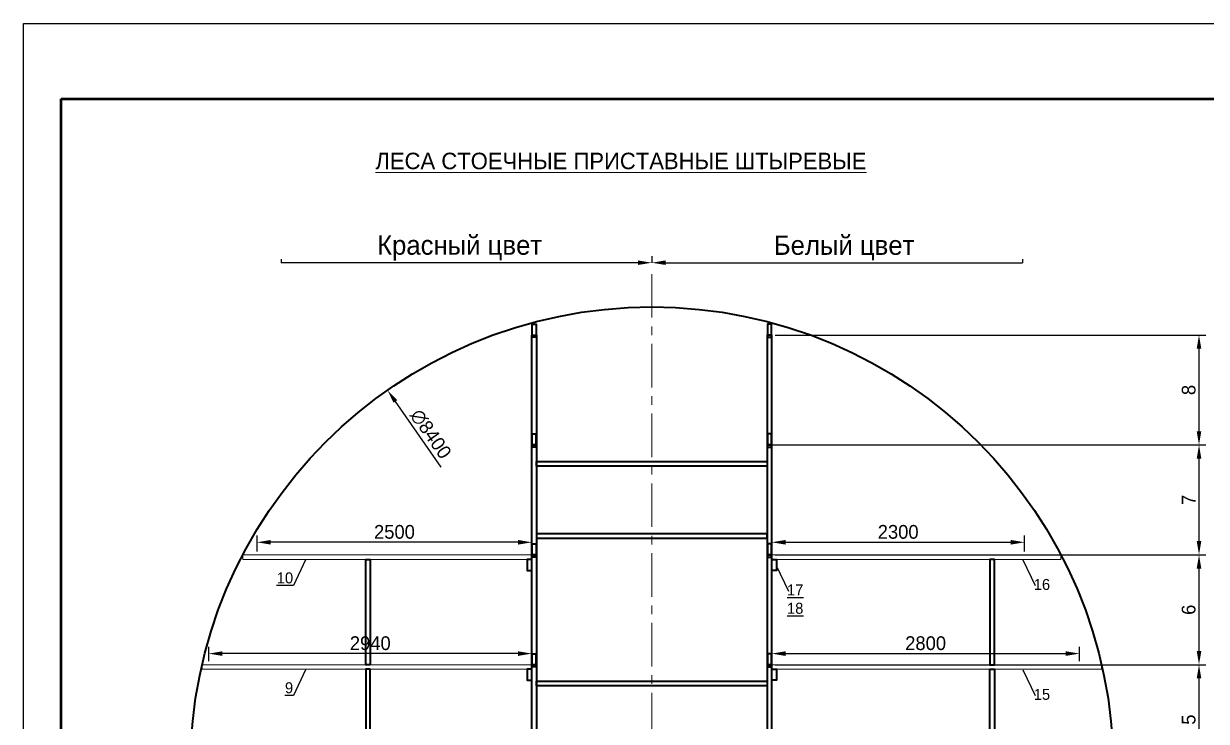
# Model space of a CAD drawing. Header units: millimetres. Extents: x 946422 to 966708, y -915950 to -901947.
# Drawn here: x 946422 to 957185, y -908297 to -901947 of the extents above; entities that cross this region are included whole.
import ezdxf
from ezdxf import colors
from ezdxf.entities.mleader import LeaderData, LeaderLine
from ezdxf.math import Vec2, Vec3

# ---------------------------------------------------------------- set-up
doc = ezdxf.new("R2010")
doc.units = ezdxf.units.MM
doc.header["$LTSCALE"] = 50
doc.linetypes.add('HIDDEN', pattern=[0.375, 0.25, -0.125])
doc.linetypes.add('осевая', pattern=[50.8, 31.75, -6.35, 6.35, -6.35])
doc.dimstyles.new('ISO-25', dxfattribs={"dimscale": 50, "dimtxt": 2.5, "dimasz": 2.5, "dimexe": 1.25, "dimexo": 0.625, "dimtad": 1, "dimtxsty": 'Standard', "dimcen": 2.5, "dimadec": 0, "dimazin": 0, "dimtfac": 1, "dimtmove": 0, "dimatfit": 3, "dimfxl": 0, "dimarcsym": 0})

# ---------------------------------------------------------------- blocks, each defined once
blk = doc.blocks.new('Леса фронт')
at = {"lineweight": 35, "ltscale": 10000}
for points in [[(951067, -911681), (951084, -911681), (951084, -911801), (951050, -911801), (951050, -911681), (951067, -911681)], [(953209, -911681), (953192, -911681), (953192, -911801), (953226, -911801), (953226, -911681), (953209, -911681)], [(951088, -912781), (951046, -912781), (951046, -911781), (951088, -911781), (951088, -912781)], [(953188, -912781), (953230, -912781), (953230, -911781), (953188, -911781), (953188, -912781)], [(951088, -911931), (953188, -911931), (953188, -911973), (951088, -911973), (951088, -911931)], [(951088, -912631), (953188, -912631), (953188, -912589), (951088, -912589), (951088, -912631)]]:
    blk.add_lwpolyline(points, dxfattribs=at)
blk = doc.blocks.new('*D429')
at = {"color": 0, "lineweight": -2, "ltscale": 10000}
for p, q in [((953230, -907750), (953230, -907617)), ((956030, -907750), (956030, -907617)), ((953355, -907680), (955905, -907680))]:
    blk.add_line(p, q, dxfattribs=at)
at = {"color": 0, "lineweight": 0, "ltscale": 10000}
for points in [[(953355, -907659), (953355, -907701), (953230, -907680)], [(955905, -907659), (955905, -907701), (956030, -907680)]]:
    blk.add_solid(points, dxfattribs=at)
at = {"color": 0, "lineweight": 0, "ltscale": 10000, "insert": (954630, -907586), "char_height": 125, "attachment_point": 5}
blk.add_mtext('2800', dxfattribs=at)
blk = doc.blocks.new('*D430')
at = {"color": 0, "lineweight": -2, "ltscale": 10000}
for p, q in [((953230, -906750), (953230, -906604)), ((953355, -906667), (955405, -906667)), ((955530, -906750), (955530, -906604))]:
    blk.add_line(p, q, dxfattribs=at)
at = {"color": 0, "lineweight": 0, "ltscale": 10000}
for points in [[(953355, -906646), (953355, -906688), (953230, -906667)], [(955405, -906646), (955405, -906688), (955530, -906667)]]:
    blk.add_solid(points, dxfattribs=at)
at = {"color": 0, "lineweight": 0, "ltscale": 10000, "insert": (954380, -906573), "char_height": 125, "attachment_point": 5}
blk.add_mtext('2300', dxfattribs=at)
blk = doc.blocks.new('*D433')
at = {"color": 0, "lineweight": -2, "ltscale": 10000}
for p, q in [((948106, -907750), (948106, -907617)), ((951046, -907750), (951046, -907617)), ((950921, -907680), (948231, -907680))]:
    blk.add_line(p, q, dxfattribs=at)
at = {"color": 0, "lineweight": 0, "ltscale": 10000}
for points in [[(948231, -907659), (948231, -907701), (948106, -907680)], [(950921, -907659), (950921, -907701), (951046, -907680)]]:
    blk.add_solid(points, dxfattribs=at)
at = {"color": 0, "lineweight": 0, "ltscale": 10000, "insert": (949576, -907586), "char_height": 125, "attachment_point": 5}
blk.add_mtext('2940', dxfattribs=at)
blk = doc.blocks.new('*D431')
at = {"color": 0, "lineweight": -2, "ltscale": 10000}
for p, q in [((948546, -906750), (948546, -906604)), ((950921, -906667), (948671, -906667)), ((951046, -906750), (951046, -906604))]:
    blk.add_line(p, q, dxfattribs=at)
at = {"color": 0, "lineweight": 0, "ltscale": 10000}
for points in [[(948671, -906646), (948671, -906688), (948546, -906667)], [(950921, -906646), (950921, -906688), (951046, -906667)]]:
    blk.add_solid(points, dxfattribs=at)
at = {"color": 0, "lineweight": 0, "ltscale": 10000, "insert": (949796, -906573), "char_height": 125, "attachment_point": 5}
blk.add_mtext('2500', dxfattribs=at)
blk = doc.blocks.new('*D441')
at = {"color": 0, "lineweight": -2, "ltscale": 10000}
for p, q in [((953262, -907781), (957181, -907781)), ((957118, -908656), (957118, -907906)), ((953262, -908781), (957181, -908781))]:
    blk.add_line(p, q, dxfattribs=at)
at = {"color": 0, "lineweight": 0, "ltscale": 10000}
for points in [[(957097, -907906), (957139, -907906), (957118, -907781)], [(957097, -908656), (957139, -908656), (957118, -908781)]]:
    blk.add_solid(points, dxfattribs=at)
at = {"color": 0, "lineweight": 0, "ltscale": 10000, "insert": (957024, -908281), "char_height": 125, "attachment_point": 5, "rotation": 90}
blk.add_mtext('5', dxfattribs=at)
blk = doc.blocks.new('*D442')
at = {"color": 0, "lineweight": -2, "ltscale": 10000}
for p, q in [((953262, -906781), (957181, -906781)), ((957118, -907656), (957118, -906906)), ((953262, -907781), (957181, -907781))]:
    blk.add_line(p, q, dxfattribs=at)
at = {"color": 0, "lineweight": 0, "ltscale": 10000}
for points in [[(957097, -906906), (957139, -906906), (957118, -906781)], [(957097, -907656), (957139, -907656), (957118, -907781)]]:
    blk.add_solid(points, dxfattribs=at)
at = {"color": 0, "lineweight": 0, "ltscale": 10000, "insert": (957024, -907281), "char_height": 125, "attachment_point": 5, "rotation": 90}
blk.add_mtext('6', dxfattribs=at)
blk = doc.blocks.new('*D443')
at = {"color": 0, "lineweight": -2, "ltscale": 10000}
for p, q in [((953262, -905781), (957181, -905781)), ((957118, -906656), (957118, -905906)), ((953262, -906781), (957181, -906781))]:
    blk.add_line(p, q, dxfattribs=at)
at = {"color": 0, "lineweight": 0, "ltscale": 10000}
for points in [[(957097, -905906), (957139, -905906), (957118, -905781)], [(957097, -906656), (957139, -906656), (957118, -906781)]]:
    blk.add_solid(points, dxfattribs=at)
at = {"color": 0, "lineweight": 0, "ltscale": 10000, "insert": (957024, -906281), "char_height": 125, "attachment_point": 5, "rotation": 90}
blk.add_mtext('7', dxfattribs=at)
blk = doc.blocks.new('*D444')
at = {"color": 0, "lineweight": -2, "ltscale": 10000}
for p, q in [((953262, -904781), (957181, -904781)), ((957118, -905656), (957118, -904906)), ((953241, -905781), (957181, -905781))]:
    blk.add_line(p, q, dxfattribs=at)
at = {"color": 0, "lineweight": 0, "ltscale": 10000}
for points in [[(957097, -904906), (957139, -904906), (957118, -904781)], [(957097, -905656), (957139, -905656), (957118, -905781)]]:
    blk.add_solid(points, dxfattribs=at)
at = {"color": 0, "lineweight": 0, "ltscale": 10000, "insert": (957024, -905281), "char_height": 125, "attachment_point": 5, "rotation": 90}
blk.add_mtext('8', dxfattribs=at)
blk = doc.blocks.new('*D445')
at = {"color": 0, "lineweight": -2, "ltscale": 10000}
for p, q in [((952138, -904062), (952138, -904123)), ((955513, -904091), (955513, -904123)), ((952263, -904123), (955513, -904123))]:
    blk.add_line(p, q, dxfattribs=at)
at = {"color": 0, "lineweight": 0, "ltscale": 10000}
blk.add_solid([(952263, -904102), (952263, -904143), (952138, -904123)], dxfattribs=at)
at = {"color": 0, "lineweight": 0, "ltscale": 10000, "insert": (953888, -903989), "char_height": 175, "attachment_point": 5}
blk.add_mtext('Белый цвет', dxfattribs=at)
blk = doc.blocks.new('_None')
blk = doc.blocks.new('*D446')
at = {"color": 0, "lineweight": -2, "ltscale": 10000}
for p, q in [((948764, -904091), (948764, -904123)), ((952138, -904062), (952138, -904123)), ((952013, -904123), (948764, -904123))]:
    blk.add_line(p, q, dxfattribs=at)
at = {"color": 0, "lineweight": 0, "ltscale": 10000}
blk.add_solid([(952013, -904102), (952013, -904143), (952138, -904123)], dxfattribs=at)
at = {"color": 0, "lineweight": 0, "ltscale": 10000, "insert": (950389, -903989), "char_height": 175, "attachment_point": 5}
blk.add_mtext('Красный цвет', dxfattribs=at)
blk = doc.blocks.new('*D447')
at = {"color": 0, "lineweight": -2, "ltscale": 10000}
blk.add_line((950222, -905983), (949805, -905385), dxfattribs=at)
at = {"color": 0, "lineweight": 0, "ltscale": 10000}
blk.add_solid([(949822, -905373), (949787, -905397), (949733, -905283)], dxfattribs=at)
at = {"color": 0, "lineweight": 0, "ltscale": 10000, "insert": (950126, -905682), "char_height": 125, "attachment_point": 5, "rotation": 304.9414}
blk.add_mtext('∅8400', dxfattribs=at)

msp = doc.modelspace()

# ---------------------------------------------------------------- linework, layer by layer
for p, q in [((946421.596, -901947.219), (966708.072, -901947.219)), ((946421.596, -915949.643), (946421.596, -901947.219))]:
    msp.add_line(p, q)
at = {"lineweight": 50}
for p, q in [((946763.122, -915608.118), (946763.122, -902630.253)), ((946763.122, -902630.253), (966366.547, -902630.253))]:
    msp.add_line(p, q, dxfattribs=at)
at = {"color": 1, "linetype": 'осевая', "lineweight": 0, "ltscale": 0.25}
msp.add_line((952138.418, -904225.602), (952138.418, -913225.602), dxfattribs=at)
at = {"lineweight": 0, "ltscale": 10000}
for p, q in [((955861.205, -906781.159), (955861.205, -906823.159)), ((956230.853, -907781.159), (956230.853, -907823.159))]:
    msp.add_line(p, q, dxfattribs=at)
at = {"lineweight": 35, "ltscale": 10000}
for points in [[(951067.418, -904681.159), (951084.418, -904681.159), (951084.418, -904801.159), (951050.418, -904801.159), (951050.418, -904681.159), (951067.418, -904681.159)], [(953209.418, -904681.159), (953192.418, -904681.159), (953192.418, -904801.159), (953226.418, -904801.159), (953226.418, -904681.159), (953209.418, -904681.159)], [(951067.418, -906681.159), (951084.418, -906681.159), (951084.418, -906801.159), (951050.418, -906801.159), (951050.418, -906681.159), (951067.418, -906681.159)], [(953209.418, -906681.159), (953192.418, -906681.159), (953192.418, -906801.159), (953226.418, -906801.159), (953226.418, -906681.159), (953209.418, -906681.159)], [(951046.418, -906823.159), (951004.418, -906823.159), (951004.418, -906923.159), (951046.418, -906923.159), (951046.418, -906823.159)], [(953230.418, -906823.159), (953272.418, -906823.159), (953272.418, -906923.159), (953230.418, -906923.159), (953230.418, -906823.159)], [(951046.418, -907823.159), (951004.418, -907823.159), (951004.418, -907923.159), (951046.418, -907923.159), (951046.418, -907823.159)], [(953230.418, -907823.159), (953272.418, -907823.159), (953272.418, -907923.159), (953230.418, -907923.159), (953230.418, -907823.159)]]:
    msp.add_lwpolyline(points, dxfattribs=at)
at = {"color": 5, "lineweight": 35, "ltscale": 10000}
for points in [[(951088.418, -905781.159), (951046.418, -905781.159), (951046.418, -904781.159), (951088.418, -904781.159), (951088.418, -905781.159)], [(953188.418, -905781.159), (953230.418, -905781.159), (953230.418, -904781.159), (953188.418, -904781.159), (953188.418, -905781.159)], [(951088.418, -907781.159), (951046.418, -907781.159), (951046.418, -906781.159), (951088.418, -906781.159), (951088.418, -907781.159)], [(953188.418, -907781.159), (953230.418, -907781.159), (953230.418, -906781.159), (953188.418, -906781.159), (953188.418, -907781.159)], [(949576.418, -907781.159), (949534.418, -907781.159), (949534.418, -906823.159), (949576.418, -906823.159), (949576.418, -907781.159)], [(955214.418, -907781.159), (955256.418, -907781.159), (955256.418, -906823.159), (955214.418, -906823.159), (955214.418, -907781.159)], [(949576.418, -907823.159), (949534.418, -907823.159), (949534.418, -908831.159), (949576.418, -908831.159), (949576.418, -907823.159)], [(955214.418, -907823.159), (955256.418, -907823.159), (955256.418, -908831.159), (955214.418, -908831.159), (955214.418, -907823.159)]]:
    msp.add_lwpolyline(points, dxfattribs=at)
at = {"lineweight": 0, "ltscale": 10000}
for points in [[(951046.418, -906823.159), (948415.632, -906823.159), (948415.632, -906781.159), (951046.418, -906781.159), (951046.418, -906823.159)], [(953230.418, -906823.159), (955861.205, -906823.159), (955861.205, -906781.159), (953230.418, -906781.159), (953230.418, -906823.159)], [(951046.418, -907823.159), (948045.983, -907823.159), (948045.983, -907781.159), (951046.418, -907781.159), (951046.418, -907823.159)], [(953230.418, -907823.159), (956230.853, -907823.159), (956230.853, -907781.159), (953230.418, -907781.159), (953230.418, -907823.159)]]:
    msp.add_lwpolyline(points, dxfattribs=at)
at = {"linetype": 'HIDDEN', "lineweight": 0, "ltscale": 0.5}
for points in [[(951025.418, -906923.159), (951042.418, -906923.159), (951042.418, -906823.159), (951008.418, -906823.159), (951008.418, -906923.159), (951025.418, -906923.159)], [(953251.418, -906923.159), (953234.418, -906923.159), (953234.418, -906823.159), (953268.418, -906823.159), (953268.418, -906923.159), (953251.418, -906923.159)], [(951025.418, -907923.159), (951042.418, -907923.159), (951042.418, -907823.159), (951008.418, -907823.159), (951008.418, -907923.159), (951025.418, -907923.159)], [(953251.418, -907923.159), (953234.418, -907923.159), (953234.418, -907823.159), (953268.418, -907823.159), (953268.418, -907923.159), (953251.418, -907923.159)]]:
    msp.add_lwpolyline(points, dxfattribs=at)
at = {"lineweight": 35, "ltscale": 10000}
msp.add_circle((952138.418, -908725.602), 4200, dxfattribs=at)

# ---------------------------------------------------------------- block references
at = {"lineweight": 0}
for p in [(0, 6000), (0, 4000)]:
    msp.add_blockref('Леса фронт', p, dxfattribs=at)

# ---------------------------------------------------------------- texts
at = {"lineweight": 0, "ltscale": 10000, "insert": (949622.703, -903121.707), "char_height": 150, "width": 5478.97946, "attachment_point": 1}
msp.add_mtext('{\\LЛЕСА СТОЕЧНЫЕ ПРИСТАВНЫЕ ШТЫРЕВЫЕ}', dxfattribs=at)

# ---------------------------------------------------------------- dimensions: what is measured, and where the dimension line sits
at = {"lineweight": 0, "ltscale": 10000}
for base, p1, p2, angle, text, override, picture, middle in [((948764.139, -904122.583), (952138.418, -904030.76), (948764.139, -904122.583), 180, 'Красный цвет', {"dimtxt": 3.5, "dimexe": 0, "dimblk2": 'None', "dimsah": 1, "dimfxl": 0.18}, '*D446', (950388.779, -903989.25)), ((957118.116, -904781.159), (953209.418, -905781.159), (953230.418, -904781.159), 90, '8', {"dimfxl": 0.18}, '*D444', (957024.366, -905281.159)), ((957118.116, -905781.159), (953230.418, -906781.159), (953230.418, -905781.159), 90, '7', {"dimfxl": 0.18}, '*D443', (957024.366, -906281.159)), ((957118.116, -906781.159), (953230.418, -907781.159), (953230.418, -906781.159), 90, '6', {"dimfxl": 0.18}, '*D442', (957024.366, -907281.159)), ((957118.116, -907781.159), (953230.418, -908781.159), (953230.418, -907781.159), 90, '5', {"dimfxl": 0.18}, '*D441', (957024.366, -908281.159))]:
    dim = msp.add_linear_dim(base=base, p1=p1, p2=p2, angle=angle, text=text, dimstyle='ISO-25', override=override, dxfattribs=at)
    dim.commit()
    dim.dimension.update_dxf_attribs({"geometry": picture, "text_midpoint": middle})
dim = msp.add_linear_dim(base=(955512.697, -904122.583), p1=(952138.418, -904030.76), p2=(955512.697, -904122.583), text='Белый цвет', dimstyle='ISO-25', override={"dimtxt": 3.5, "dimexe": 0, "dimblk2": 'None', "dimsah": 1, "dimfxl": 0.18}, dxfattribs=at)
dim.commit()
dim.dimension.update_dxf_attribs({"geometry": '*D445', "text_midpoint": (953888.058, -903989.25)})
dim = msp.add_diameter_dim_2p(p1=(954543.92, -912168.502), p2=(949732.916, -905282.703), dimstyle='ISO-25', override={"dimfxl": 0.18}, dxfattribs=at)
dim.commit()
dim.dimension.update_dxf_attribs({"geometry": '*D447', "text_midpoint": (950049.115, -905735.266), "dimtype": 163})
for base, p1, p2, picture, middle in [((948546.418, -906666.923), (951046.418, -906781.159), (948546.418, -906781.159), '*D431', (949796.418, -906573.173)), ((948106.418, -907679.723), (951046.418, -907781.159), (948106.418, -907781.159), '*D433', (949576.418, -907585.973))]:
    dim = msp.add_linear_dim(base=base, p1=p1, p2=p2, angle=180, dimstyle='ISO-25', override={"dimfxl": 0.18}, dxfattribs=at)
    dim.commit()
    dim.dimension.update_dxf_attribs({"geometry": picture, "text_midpoint": middle})
for base, p1, p2, picture, middle in [((955530.418, -906666.923), (953230.418, -906781.159), (955530.418, -906781.159), '*D430', (954380.418, -906573.173)), ((956030.418, -907679.723), (953230.418, -907781.159), (956030.418, -907781.159), '*D429', (954630.418, -907585.973))]:
    dim = msp.add_linear_dim(base=base, p1=p1, p2=p2, dimstyle='ISO-25', override={"dimfxl": 0.18}, dxfattribs=at)
    dim.commit()
    dim.dimension.update_dxf_attribs({"geometry": picture, "text_midpoint": middle})

# ---------------------------------------------------------------- leaders
ml = msp.add_multileader_mtext('Standard', dxfattribs=at)
ml.set_content('10', color=256)
ml.set_leader_properties()
ml.build(insert=Vec2(0, 0))
ml.multileader.update_dxf_attribs({"text_right_attachment_type": 6, "dogleg_length": 0.36})
ctx = ml.context
ctx.base_point, ctx.char_height, ctx.plane_origin = Vec3(948755.403, -907000.915), 100, Vec3(948989.595, -906870.94)
ctx.right_attachment, ctx.text_align_type = 6, 2
notes = []
notes.append((ctx, [(1, (1, 1, 0), (948876.43, -907060.915), (-1, 0), 0.36, [(0, [(948989.595, -906823.159)], 0, [])])]))
ctx.mtext.insert, ctx.mtext.alignment, ctx.mtext.flow_direction = Vec3(948874.07, -906940.915), 3, 5
ml = msp.add_multileader_mtext('Standard', dxfattribs=at)
ml.set_content('{\\L17\\P18}', color=256)
ml.set_leader_properties()
ml.build(insert=Vec2(0, 0))
ml.multileader.update_dxf_attribs({"text_right_attachment_type": 6, "dogleg_length": 0.36})
ctx = ml.context
ctx.base_point, ctx.char_height, ctx.plane_origin = Vec3(953381.943, -907110.915), 100, Vec3(953268.418, -906920.94)
ctx.right_attachment, ctx.text_align_type = 6, 2
notes.append((ctx, [(1, (1, 1, 0), (953381.583, -907110.915), (1, 0), 0.36, [(0, [(953268.418, -906873.159)], 0, [])])]))
ctx.mtext.insert, ctx.mtext.alignment, ctx.mtext.flow_direction = Vec3(953517.277, -907050.915), 3, 5
ml = msp.add_multileader_mtext('Standard', dxfattribs=at)
ml.set_content('16', color=256)
ml.set_leader_properties()
ml.build(insert=Vec2(0, 0))
ml.multileader.update_dxf_attribs({"text_right_attachment_type": 6, "dogleg_length": 0.36})
ctx = ml.context
ctx.base_point, ctx.char_height, ctx.plane_origin = Vec3(955627.727, -907060.915), 100, Vec3(955514.202, -906870.94)
ctx.right_attachment, ctx.text_align_type = 6, 2
notes.append((ctx, [(1, (1, 1, 0), (955627.367, -907060.915), (1, 0), 0.36, [(0, [(955514.202, -906823.159)], 0, [])])]))
ctx.mtext.insert, ctx.mtext.alignment, ctx.mtext.flow_direction = Vec3(955763.06, -907000.915), 3, 5
ml = msp.add_multileader_mtext('Standard', dxfattribs=at)
ml.set_content('9', color=256)
ml.set_leader_properties()
ml.build(insert=Vec2(0, 0))
ml.multileader.update_dxf_attribs({"text_right_attachment_type": 6, "dogleg_length": 0.36})
ctx = ml.context
ctx.base_point, ctx.char_height, ctx.plane_origin = Vec3(948805.403, -908000.915), 100, Vec3(948989.595, -907870.94)
ctx.right_attachment, ctx.text_align_type = 6, 2
notes.append((ctx, [(1, (1, 1, 0), (948876.43, -908060.915), (-1, 0), 0.36, [(0, [(948989.595, -907823.159)], 0, [])])]))
ctx.mtext.insert, ctx.mtext.alignment, ctx.mtext.flow_direction = Vec3(948874.07, -907940.915), 3, 5
ml = msp.add_multileader_mtext('Standard', dxfattribs=at)
ml.set_content('15', color=256)
ml.set_leader_properties()
ml.build(insert=Vec2(0, 0))
ml.multileader.update_dxf_attribs({"text_right_attachment_type": 6, "dogleg_length": 0.36})
ctx = ml.context
ctx.base_point, ctx.char_height, ctx.plane_origin = Vec3(955627.727, -908060.915), 100, Vec3(955514.202, -907870.94)
ctx.right_attachment, ctx.text_align_type = 6, 2
notes.append((ctx, [(1, (1, 1, 0), (955627.367, -908060.915), (1, 0), 0.36, [(0, [(955514.202, -907823.159)], 0, [])])]))
ctx.mtext.insert, ctx.mtext.alignment, ctx.mtext.flow_direction = Vec3(955763.06, -908000.915), 3, 5
for ctx, leaders in notes:
    for number, flags, end, landing, length, lines in leaders:
        leader = LeaderData()
        leader.index, (leader.has_last_leader_line, leader.has_dogleg_vector, leader.attachment_direction) = number, flags
        leader.last_leader_point, leader.dogleg_vector, leader.dogleg_length = Vec3(end), Vec3(landing), length
        for number, points, colour, breaks in lines:
            line = LeaderLine()
            line.index, line.vertices, line.color, line.breaks = number, Vec3.list(points), colors.encode_raw_color(colour), breaks
            leader.lines.append(line)
        ctx.leaders.append(leader)

doc.saveas('drawing.dxf')
